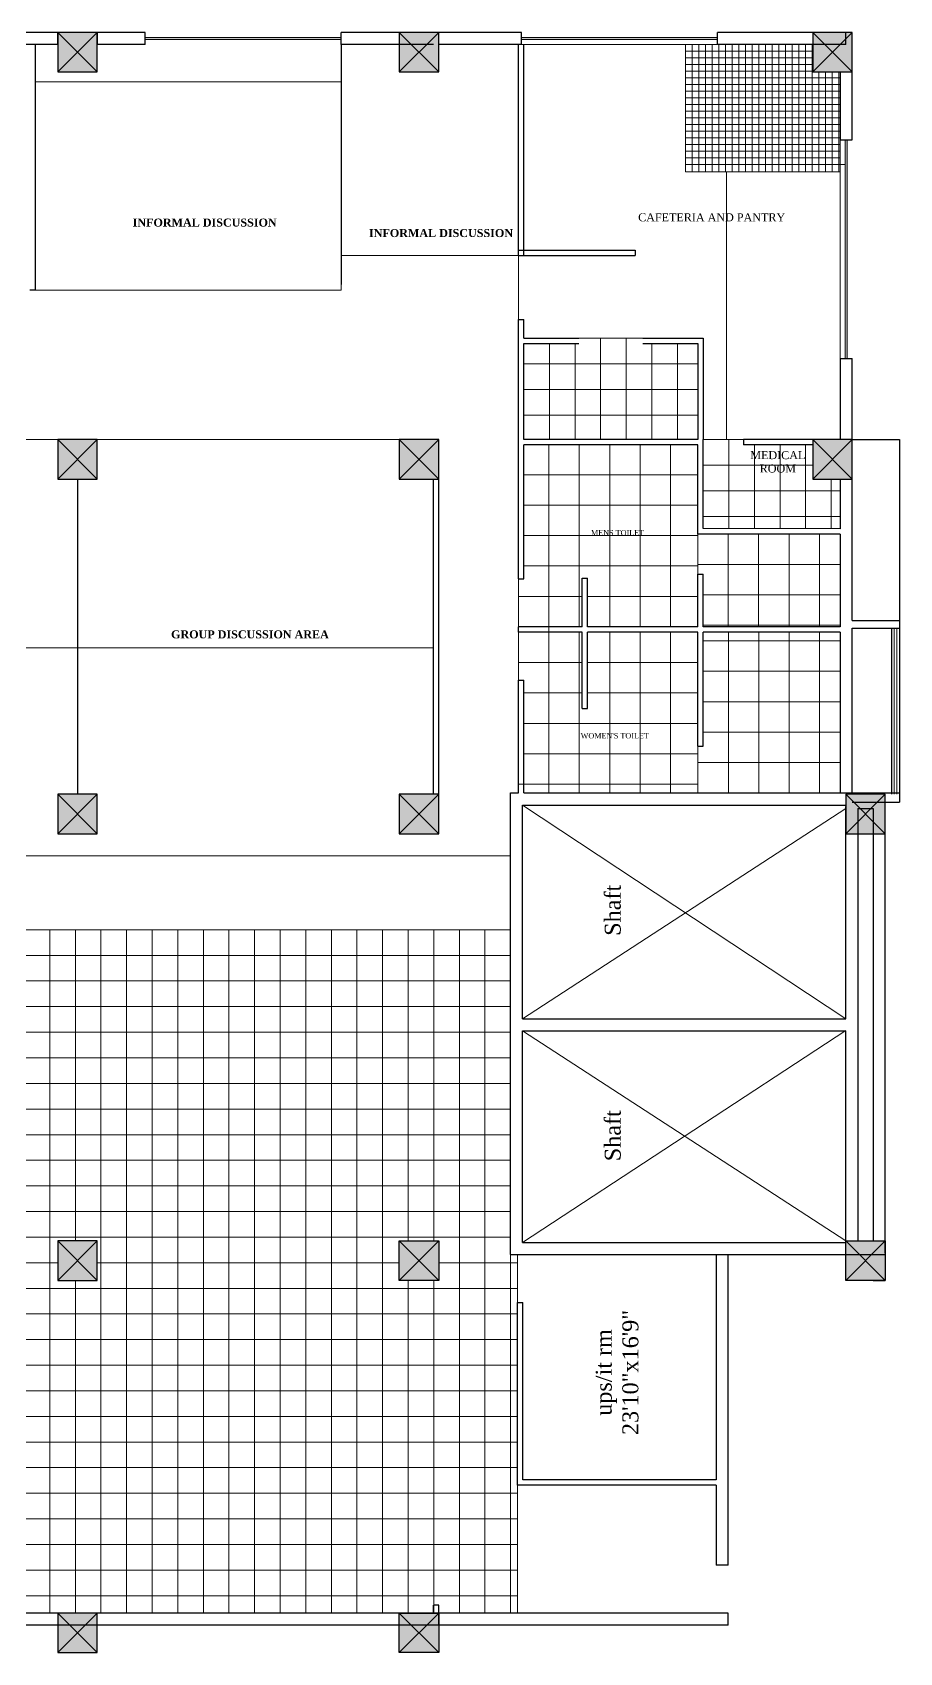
# Model space of a CAD drawing. Header units: inches. Extents: x 327481 to 195042051, y -335014 to 44773228.
# Drawn here: x 385182 to 385832, y -317812 to -316597 of the extents above; entities that cross this region are included whole.
import ezdxf

# ---------------------------------------------------------------- set-up
doc = ezdxf.new("R2010")
doc.units = ezdxf.units.IN
doc.header["$MEASUREMENT"] = 0
for name, color, linetype in [('center', 146, 'Continuous'), ('CONFER.FLOORING', 152, 'Continuous'), ('FLOORING', 44, 'Continuous'), ('KITCHEN.FLOORING', 30, 'Continuous'), ('RECEP.FLOORING', 251, 'Continuous'), ('WASHROOM.FLOORING', 235, 'Continuous'), ('WORKST.FLOORING', 136, 'Continuous')]:
    doc.layers.add(name, color=color, linetype=linetype)
for name, color, linetype, lineweight in [('column 1', 146, 'Continuous', 30), ('ele1', 1, 'Continuous', 13), ('GLASS', 140, 'Continuous', 5), ('TEXT', 7, 'Continuous', 0), ('WALL', 12, 'Continuous', 30)]:
    doc.layers.add(name, color=color, linetype=linetype, lineweight=lineweight)
doc.styles.get("Standard").update_dxf_attribs({"font": 'times.ttf', "height": 12})

# ---------------------------------------------------------------- blocks, each defined once
blk = doc.blocks.new('COLUMN1')
at = {"layer": 'column 1'}
h = blk.add_hatch(color=256, dxfattribs=at)
h.paths.add_polyline_path([(1, 1), (0, 1), (0.5, 0.5)])
h.paths.add_polyline_path([(1, 1), (0.5, 0.5), (1, 0)])
h.paths.add_polyline_path([(0.5, 0.5), (0, 0), (1, 0)])
h.paths.add_polyline_path([(0.5, 0.5), (0, 1), (0, 0)])
at = {"layer": 'column 1', "lineweight": 0, "ltscale": 0.3}
for p, q in [((0, 1), (1, 0)), ((0, 0), (1, 1))]:
    blk.add_line(p, q, dxfattribs=at)
at = {"layer": 'column 1', "ltscale": 0.3}
for p, q in [((1, 1), (0, 1)), ((0, 1), (0, 0)), ((1, 0), (1, 1)), ((0, 0), (1, 0))]:
    blk.add_line(p, q, dxfattribs=at)

msp = doc.modelspace()

# ---------------------------------------------------------------- hatches: boundary and pattern name
at = {"layer": 'GLASS'}
for points in [[(385413.386, -316602.451), (385413.386, -316600.951), (385266.386, -316600.951), (385266.386, -316602.451)], [(385695.43, -316602.451), (385695.43, -316600.951), (385548.43, -316600.951), (385548.43, -316602.451)], [(385791.368, -316841.676), (385792.868, -316841.676), (385792.868, -316677.676), (385791.368, -316677.676)]]:
    msp.add_hatch(color=256, dxfattribs=at).paths.add_polyline_path(points)

# ---------------------------------------------------------------- linework, layer by layer
at = {"layer": 'CONFER.FLOORING', "lineweight": 0}
for p, q in [((385695.43, -316606.231), (385548.43, -316606.231)), ((385787.588, -316677.676), (385787.588, -316841.676)), ((385550.28, -316902.373), (385550.28, -316830.373)), ((385569.48, -316902.373), (385569.48, -316830.373)), ((385588.68, -316902.373), (385588.68, -316830.373)), ((385591.566, -316826.373), (385639.563, -316826.373)), ((385607.88, -316902.373), (385607.88, -316826.373)), ((385627.08, -316902.373), (385627.08, -316826.373)), ((385646.28, -316902.373), (385646.28, -316830.373)), ((385665.48, -316902.373), (385665.48, -316830.373)), ((385550.278, -316845.574), (385680.851, -316845.573)), ((385550.279, -316864.774), (385680.852, -316864.773)), ((385550.279, -316883.974), (385680.852, -316883.973)), ((385714.929, -316902.373), (385684.851, -316902.374)), ((385684.851, -316902.374), (385684.853, -316969.138)), ((385704.051, -316902.374), (385704.053, -316969.138)), ((385723.253, -316906.373), (385723.253, -316969.138)), ((385742.451, -316906.373), (385742.453, -316969.137)), ((385761.651, -316906.373), (385761.653, -316969.137)), ((385767.105, -316921.573), (385684.852, -316921.574)), ((385787.588, -316940.774), (385684.852, -316940.774)), ((385780.853, -316931.917), (385780.853, -316969.136)), ((385787.588, -316959.973), (385684.852, -316959.974))]:
    msp.add_line(p, q, dxfattribs=at)
at = {"layer": 'ele1', "ltscale": 0.3}
for p, q in [((385791.702, -317336.481), (385549.402, -317176.291)), ((385549.402, -317336.481), (385791.702, -317178.916)), ((385791.702, -317345.218), (385549.402, -317504.116)), ((385549.402, -317345.541), (385791.721, -317503.091))]:
    msp.add_line(p, q, dxfattribs=at)
at = {"layer": 'FLOORING', "lineweight": 0}
for p, q in [((385183.687, -316634.231), (385413.386, -316634.231)), ((385702.295, -316701.676), (385702.298, -316902.374)), ((385546.295, -316764.344), (385413.386, -316764.344)), ((385546.295, -316764.344), (385546.296, -316812.341)), ((385183.687, -316790.231), (385413.386, -316790.231)), ((385413.386, -316786.189), (385413.386, -316790.231)), ((385200.843, -316902.373), (384895.56, -316902.373)), ((385456.886, -316902.373), (385230.386, -316902.373)), ((385482.429, -317058.373), (384895.56, -317058.373)), ((385540.342, -317214.373), (384570.482, -317214.373)), ((384676.342, -317269.808), (385540.342, -317269.808)), ((385545.548, -317549.191), (385545.548, -317513.191)), ((385545.548, -317686.111), (385545.548, -317782.111))]:
    msp.add_line(p, q, dxfattribs=at)
at = {"layer": 'GLASS', "lineweight": 30}
for p, q in [((385413.386, -316606.231), (385413.386, -316786.189)), ((385215.614, -316931.917), (385215.614, -317168.265))]:
    msp.add_line(p, q, dxfattribs=at)
at = {"layer": 'GLASS', "ltscale": 0.3}
for p, q in [((385828.043, -317168.265), (385828.046, -317043.803)), ((385830.129, -317168.265), (385830.132, -317043.803))]:
    msp.add_line(p, q, dxfattribs=at)
at = {"layer": 'GLASS'}
for points in [[(385266.386, -316600.951), (385413.386, -316600.951), (385413.386, -316602.451), (385266.386, -316602.451)], [(385548.43, -316600.951), (385695.43, -316600.951), (385695.43, -316602.451), (385548.43, -316602.451)]]:
    msp.add_lwpolyline(points, dxfattribs=at)
msp.add_lwpolyline([(385791.368, -316677.676), (385792.868, -316677.676), (385792.868, -316841.676), (385791.368, -316841.676)], close=True, dxfattribs=at)
at = {"layer": 'KITCHEN.FLOORING', "lineweight": 0}
for p, q in [((385671.43, -316606.231), (385671.43, -316701.676)), ((385767.105, -316606.231), (385671.43, -316606.231)), ((385767.105, -316611.231), (385671.43, -316611.231)), ((385676.43, -316606.231), (385676.43, -316701.676)), ((385681.43, -316606.231), (385681.43, -316701.676)), ((385686.43, -316606.231), (385686.43, -316701.676)), ((385691.43, -316606.231), (385691.43, -316701.676)), ((385696.43, -316606.231), (385696.43, -316701.676)), ((385701.43, -316606.231), (385701.43, -316701.676)), ((385706.43, -316606.231), (385706.43, -316701.676)), ((385711.43, -316606.231), (385711.43, -316701.676)), ((385716.43, -316606.231), (385716.43, -316701.676)), ((385721.43, -316606.231), (385721.43, -316701.676)), ((385726.43, -316606.231), (385726.43, -316701.676)), ((385731.43, -316606.231), (385731.43, -316701.676)), ((385736.43, -316606.231), (385736.43, -316701.676)), ((385741.43, -316606.231), (385741.43, -316701.676)), ((385746.43, -316606.231), (385746.43, -316701.676)), ((385751.43, -316606.231), (385751.43, -316701.676)), ((385756.43, -316606.231), (385756.43, -316701.676)), ((385761.43, -316606.231), (385761.43, -316701.676)), ((385766.43, -316606.231), (385766.43, -316701.676)), ((385767.105, -316616.231), (385671.43, -316616.231)), ((385767.105, -316621.231), (385671.43, -316621.231)), ((385767.105, -316626.231), (385671.43, -316626.231)), ((385787.588, -316631.231), (385671.43, -316631.231)), ((385787.588, -316636.231), (385671.43, -316636.231)), ((385771.43, -316626.676), (385771.43, -316701.676)), ((385776.43, -316626.676), (385776.43, -316701.676)), ((385781.43, -316626.676), (385781.43, -316701.676)), ((385786.43, -316626.676), (385786.43, -316701.676)), ((385787.588, -316641.231), (385671.43, -316641.231)), ((385787.588, -316646.231), (385671.43, -316646.231)), ((385787.588, -316651.231), (385671.43, -316651.231)), ((385787.588, -316656.231), (385671.43, -316656.231)), ((385787.588, -316661.231), (385671.43, -316661.231)), ((385787.588, -316666.231), (385671.43, -316666.231)), ((385787.588, -316671.231), (385671.43, -316671.231)), ((385787.588, -316676.231), (385671.43, -316676.231)), ((385787.588, -316681.231), (385671.43, -316681.231)), ((385787.588, -316686.231), (385671.43, -316686.231)), ((385787.588, -316691.231), (385671.43, -316691.231)), ((385791.368, -316696.231), (385671.43, -316696.231)), ((385671.43, -316701.676), (385787.588, -316701.676))]:
    msp.add_line(p, q, dxfattribs=at)
at = {"layer": 'RECEP.FLOORING', "lineweight": 0}
for p, q in [((385540.342, -317269.808), (385540.342, -317782.111)), ((385213.942, -317519.408), (385213.942, -317519.535)), ((385213.942, -317519.408), (385214.069, -317519.408)), ((385486.429, -317519.408), (385545.548, -317519.408))]:
    msp.add_line(p, q, dxfattribs=at)
at = {"layer": 'WALL'}
for p, q in [((385200.843, -316597.132), (385129.56, -316597.132)), ((385200.843, -316606.231), (385200.843, -316597.132)), ((385266.386, -316597.132), (385230.386, -316597.132)), ((385230.386, -316597.132), (385230.386, -316606.231)), ((385266.386, -316606.231), (385266.386, -316597.132)), ((385456.886, -316597.132), (385413.386, -316597.132)), ((385413.386, -316606.231), (385413.386, -316597.132)), ((385456.886, -316597.132), (385456.886, -316606.231)), ((385548.43, -316597.132), (385486.429, -316597.132)), ((385486.429, -316606.231), (385486.429, -316597.132)), ((385548.43, -316606.231), (385548.43, -316597.132)), ((385791.721, -316597.132), (385695.43, -316597.132)), ((385695.43, -316606.231), (385695.43, -316597.132)), ((385791.721, -316606.231), (385791.721, -316597.132)), ((385200.843, -316606.231), (385129.56, -316606.231)), ((385183.687, -316606.231), (385183.687, -316790.231)), ((385266.386, -316606.231), (385230.386, -316606.231)), ((385482.429, -316606.231), (385413.386, -316606.231)), ((385548.43, -316606.231), (385486.429, -316606.231)), ((385546.295, -316764.344), (385546.296, -316606.231)), ((385550.277, -316764.344), (385550.272, -316606.231)), ((385791.721, -316606.231), (385695.43, -316606.231)), ((385787.588, -316626.676), (385787.588, -316677.676)), ((385787.588, -316626.676), (385796.648, -316626.676)), ((385796.648, -316677.676), (385796.648, -316626.676)), ((385787.588, -316677.676), (385796.648, -316677.676)), ((385546.295, -316760.344), (385633.873, -316760.344)), ((385546.295, -316764.344), (385633.873, -316764.344)), ((385633.873, -316760.344), (385633.873, -316764.344)), ((385183.687, -316790.231), (385179.687, -316790.231)), ((385546.295, -316812.341), (385550.278, -316812.34)), ((385546.295, -316902.373), (385546.295, -316812.341)), ((385550.278, -316826.373), (385550.278, -316812.34)), ((385550.278, -316826.373), (385591.566, -316826.373)), ((385550.28, -316902.373), (385550.278, -316830.373)), ((385550.278, -316830.373), (385591.566, -316830.373)), ((385639.563, -316826.373), (385684.851, -316826.373)), ((385639.563, -316830.373), (385680.851, -316830.373)), ((385680.851, -316830.373), (385680.851, -316902.373)), ((385684.851, -316826.373), (385684.851, -316902.373)), ((385787.588, -316841.676), (385787.588, -316902.389)), ((385787.588, -316841.676), (385796.648, -316841.676)), ((385796.648, -316902.389), (385796.648, -316841.676)), ((385486.429, -316902.373), (385482.429, -316902.373)), ((385546.294, -317006.697), (385546.294, -316902.373)), ((385546.295, -316902.373), (385546.294, -316902.373)), ((385680.851, -316902.373), (385550.28, -316902.373)), ((385684.853, -316969.138), (385684.851, -316902.373)), ((385714.929, -316902.373), (385714.929, -316906.373)), ((385767.105, -316902.373), (385714.929, -316902.373)), ((385796.648, -316902.373), (385832.103, -316902.373)), ((385832.103, -316902.373), (385832.103, -317174.173)), ((385546.295, -316906.373), (385546.294, -316906.373)), ((385550.282, -317006.697), (385550.28, -316906.373)), ((385680.867, -316906.373), (385550.28, -316906.373)), ((385680.866, -316973.143), (385680.867, -316906.373)), ((385767.105, -316906.373), (385714.929, -316906.373)), ((385482.429, -317168.265), (385482.429, -316931.917)), ((385486.429, -317168.265), (385486.429, -316931.917)), ((385787.588, -316931.917), (385787.588, -316969.139)), ((385796.648, -317037.895), (385796.648, -316931.917)), ((385787.588, -316973.144), (385680.866, -316973.143)), ((385787.588, -316969.139), (385684.853, -316969.138)), ((385787.588, -316973.144), (385787.588, -317042.698)), ((385546.294, -317006.697), (385550.284, -317006.697)), ((385593.931, -317042.697), (385593.931, -317006.222)), ((385593.931, -317006.222), (385597.931, -317006.222)), ((385597.931, -317042.697), (385597.931, -317006.222)), ((385680.796, -317003.143), (385684.788, -317003.143)), ((385680.866, -317042.698), (385680.866, -317003.142)), ((385684.855, -317042.698), (385684.854, -317003.143)), ((385796.648, -317037.895), (385832.128, -317037.895)), ((385546.294, -317046.7), (385546.295, -317042.697)), ((385593.931, -317046.701), (385546.294, -317046.7)), ((385593.931, -317042.697), (385546.295, -317042.697)), ((385593.931, -317104.062), (385593.931, -317046.701)), ((385680.866, -317042.698), (385597.931, -317042.697)), ((385680.866, -317046.702), (385597.931, -317046.701)), ((385597.931, -317104.062), (385597.931, -317046.701)), ((385680.866, -317132.265), (385680.866, -317046.702)), ((385787.588, -317042.698), (385684.855, -317042.698)), ((385787.588, -317046.703), (385684.855, -317046.702)), ((385684.857, -317132.265), (385684.855, -317046.702)), ((385787.588, -317046.703), (385787.588, -317167.231)), ((385796.644, -317043.803), (385832.105, -317043.803)), ((385796.646, -317168.265), (385796.649, -317043.804)), ((385826.194, -317168.265), (385826.197, -317043.803)), ((385546.294, -317082.7), (385550.284, -317082.7)), ((385546.299, -317167.231), (385546.297, -317082.7)), ((385550.286, -317167.231), (385550.284, -317082.7)), ((385593.931, -317104.062), (385597.931, -317104.062)), ((385680.866, -317132.265), (385684.857, -317132.265)), ((385540.342, -317513.191), (385540.342, -317167.231)), ((385540.342, -317167.231), (385546.299, -317167.231)), ((385550.286, -317167.231), (385832.103, -317167.231)), ((385549.402, -317336.481), (385549.402, -317176.291)), ((385549.402, -317176.291), (385791.721, -317176.291)), ((385791.721, -317336.481), (385791.721, -317177.325)), ((385796.646, -317174.173), (385832.103, -317174.173)), ((385800.762, -317178.916), (385800.762, -317503.106)), ((385800.762, -317178.916), (385812.205, -317178.916)), ((385812.205, -317178.916), (385812.205, -317503.106)), ((385821.265, -317512.166), (385821.262, -317174.173)), ((385482.426, -317197.808), (385486.429, -317197.808)), ((385549.402, -317336.481), (385791.702, -317336.481)), ((385549.402, -317504.116), (385549.402, -317345.541)), ((385549.402, -317345.541), (385791.702, -317345.541)), ((385791.721, -317503.091), (385791.721, -317345.541)), ((385549.402, -317504.116), (385791.721, -317504.116)), ((385791.721, -317503.106), (385791.721, -317503.091)), ((385800.762, -317503.106), (385812.205, -317503.106)), ((385540.342, -317513.191), (385821.265, -317513.191)), ((385694.468, -317513.191), (385694.468, -317682.111)), ((385703.528, -317746.111), (385703.528, -317513.191)), ((385812.205, -317532.634), (385821.265, -317532.634)), ((385545.548, -317686.111), (385545.548, -317549.191)), ((385545.548, -317549.191), (385549.548, -317549.191)), ((385549.548, -317682.111), (385549.548, -317549.191)), ((385694.468, -317682.111), (385549.548, -317682.111)), ((385694.468, -317686.111), (385545.548, -317686.111)), ((385694.468, -317686.111), (385694.468, -317746.111)), ((385703.528, -317746.111), (385694.468, -317746.111)), ((385482.429, -317782.111), (385482.429, -317776.111)), ((385486.429, -317776.111), (385482.429, -317776.111)), ((385486.429, -317791.417), (385486.429, -317776.111)), ((385703.528, -317782.111), (384751.891, -317782.111)), ((385703.528, -317791.092), (384760.628, -317791.092)), ((385694.468, -317791.092), (384760.688, -317791.092)), ((385703.528, -317791.092), (385703.528, -317782.111))]:
    msp.add_line(p, q, dxfattribs=at)
at = {"layer": 'WASHROOM.FLOORING', "lineweight": 0}
for p, q in [((385569.094, -317167.231), (385569.094, -316906.373)), ((385591.894, -317042.698), (385591.894, -316906.373)), ((385614.694, -317042.698), (385614.694, -316906.373)), ((385637.494, -317042.698), (385637.494, -316906.373)), ((385660.294, -317042.698), (385660.294, -316906.373)), ((385550.28, -316928.697), (385680.867, -316928.698)), ((385550.281, -316951.497), (385680.866, -316951.498)), ((385550.281, -316974.297), (385680.866, -316974.298)), ((385680.796, -317003.143), (385680.796, -316973.143)), ((385680.866, -316973.143), (385787.588, -316973.144)), ((385703.596, -317042.698), (385703.596, -316973.143)), ((385726.396, -317042.698), (385726.396, -316973.143)), ((385749.196, -317042.698), (385749.196, -316973.143)), ((385771.996, -317042.698), (385771.996, -316973.143)), ((385550.282, -316997.097), (385680.866, -316997.098)), ((385680.866, -316995.943), (385787.588, -316995.944)), ((385546.294, -317082.7), (385546.292, -317006.697)), ((385546.295, -317019.897), (385593.931, -317019.898)), ((385597.931, -317019.898), (385680.866, -317019.898)), ((385680.866, -317018.743), (385680.866, -317018.743)), ((385684.854, -317018.743), (385787.587, -317018.744)), ((385546.294, -317046.7), (385593.931, -317046.701)), ((385546.295, -317042.697), (385591.894, -317042.698)), ((385591.894, -317167.231), (385591.894, -317046.701)), ((385597.931, -317046.701), (385680.866, -317046.702)), ((385614.694, -317167.231), (385614.694, -317046.701)), ((385637.494, -317167.231), (385637.494, -317046.701)), ((385660.294, -317167.231), (385660.294, -317046.702)), ((385680.865, -317041.543), (385680.866, -317041.543)), ((385684.855, -317041.543), (385787.587, -317041.544)), ((385703.667, -317046.702), (385703.666, -317167.231)), ((385726.467, -317046.702), (385726.466, -317167.231)), ((385749.267, -317046.702), (385749.266, -317167.231)), ((385772.067, -317046.703), (385772.066, -317167.232)), ((385680.866, -317053.231), (385680.866, -317053.231)), ((385684.855, -317053.231), (385787.588, -317053.231)), ((385546.294, -317069.5), (385593.931, -317069.501)), ((385597.931, -317069.501), (385680.866, -317069.502)), ((385680.866, -317076.031), (385680.866, -317076.031)), ((385684.855, -317076.031), (385787.588, -317076.031)), ((385546.294, -317092.3), (385546.297, -317092.3)), ((385550.284, -317092.3), (385593.931, -317092.301)), ((385597.931, -317092.301), (385680.866, -317092.302)), ((385680.866, -317098.831), (385680.866, -317098.831)), ((385684.856, -317098.831), (385787.588, -317098.831)), ((385546.293, -317115.1), (385546.298, -317115.1)), ((385550.285, -317115.1), (385680.865, -317115.102)), ((385684.856, -317121.633), (385787.588, -317121.631)), ((385680.866, -317132.265), (385680.866, -317167.231)), ((385546.293, -317137.9), (385546.298, -317137.9)), ((385550.285, -317137.9), (385680.865, -317137.902)), ((385680.866, -317144.437), (385787.588, -317144.431)), ((385546.293, -317160.7), (385680.865, -317160.702)), ((385680.866, -317167.231), (385787.588, -317167.231))]:
    msp.add_line(p, q, dxfattribs=at)
at = {"layer": 'WORKST.FLOORING', "lineweight": 0}
for p, q in [((385194.742, -317269.808), (385194.742, -317782.111)), ((385213.942, -317269.808), (385213.942, -317503.091)), ((385233.142, -317269.808), (385233.142, -317782.111)), ((385252.342, -317269.808), (385252.342, -317782.111)), ((385271.542, -317269.808), (385271.542, -317782.111)), ((385290.742, -317269.808), (385290.742, -317782.111)), ((385309.942, -317269.808), (385309.942, -317782.111)), ((385329.142, -317269.808), (385329.142, -317782.111)), ((385348.342, -317269.808), (385348.342, -317782.111)), ((385367.542, -317269.808), (385367.542, -317782.111)), ((385386.742, -317269.808), (385386.742, -317782.111)), ((385405.942, -317269.808), (385405.942, -317782.111)), ((385425.142, -317269.808), (385425.142, -317782.111)), ((385444.342, -317269.808), (385444.342, -317782.111)), ((385463.542, -317269.808), (385463.542, -317503.091)), ((385482.742, -317269.808), (385482.742, -317503.091)), ((385501.942, -317269.808), (385501.942, -317782.111)), ((385521.142, -317269.808), (385521.142, -317782.111)), ((384676.342, -317289.008), (385540.342, -317289.008)), ((384676.342, -317308.208), (385540.342, -317308.208)), ((384676.342, -317327.408), (385540.342, -317327.408)), ((384676.342, -317346.608), (385540.342, -317346.608)), ((384676.342, -317365.808), (385540.342, -317365.808)), ((384676.342, -317385.008), (385540.342, -317385.008)), ((384676.342, -317404.208), (385540.342, -317404.208)), ((384676.342, -317423.408), (385540.342, -317423.408)), ((384672.026, -317442.608), (385540.342, -317442.608)), ((384672.026, -317461.808), (385540.342, -317461.808)), ((384672.026, -317481.008), (385540.342, -317481.008)), ((384672.026, -317500.208), (385540.342, -317500.208)), ((384895.56, -317519.408), (385200.843, -317519.408)), ((385230.386, -317519.408), (385456.886, -317519.408)), ((385213.942, -317532.634), (385213.942, -317782.111)), ((385463.542, -317532.634), (385463.542, -317782.111)), ((385482.742, -317532.634), (385482.742, -317782.111)), ((384672.026, -317538.608), (385545.548, -317538.608)), ((384672.026, -317557.808), (385545.548, -317557.808)), ((384672.026, -317577.008), (385545.548, -317577.008)), ((384672.026, -317596.208), (385545.548, -317596.208)), ((384672.026, -317615.408), (385545.548, -317615.408)), ((384672.026, -317634.608), (385545.548, -317634.608)), ((384672.026, -317653.808), (385545.548, -317653.808)), ((384672.026, -317673.008), (385545.548, -317673.008)), ((384672.026, -317692.208), (385545.548, -317692.208)), ((384672.026, -317711.408), (385545.548, -317711.408)), ((384672.026, -317730.608), (385545.548, -317730.608)), ((384672.026, -317749.808), (385545.548, -317749.808)), ((384672.026, -317769.008), (385545.548, -317769.008))]:
    msp.add_line(p, q, dxfattribs=at)

# ---------------------------------------------------------------- block references
at = {"layer": 'center', "yscale": 29.5434782608645, "zscale": 39.3913043478359}
for p, xscale, rotation in [((385230.386, -316626.676), 29.5434782608645, 90), ((385486.429, -316626.676), 29.5434782608645, 90), ((385796.648, -316626.676), 29.5434782608645, 90), ((385230.386, -316931.917), 29.5434782608645, 90), ((385486.429, -316931.917), 29.5434782608645, 90), ((385796.648, -316931.917), 29.5434782608645, 90), ((385230.386, -317197.808), 29.5434782608645, 90), ((385486.429, -317197.808), 29.5434782608645, 90), ((385230.386, -317532.634), 29.5434782608645, 90), ((385456.886, -317532.634), -29.5434782608645, 270), ((385791.721, -317532.634), -29.5434782608645, 270), ((385230.386, -317811.654), 29.5434782608645, 90), ((385456.886, -317811.654), -29.5434782608645, 270)]:
    msp.add_blockref('COLUMN1', p, dxfattribs=dict(at, xscale=xscale, rotation=rotation))
at = {"layer": 'center', "lineweight": 25, "xscale": 29.5434782608645, "yscale": 29.5434782608645, "zscale": 39.3913043478359, "rotation": 90}
msp.add_blockref('COLUMN1', (385821.265, -317197.808), dxfattribs=at)

# ---------------------------------------------------------------- texts
at = {"layer": 'TEXT', "linetype": 'ByBlock', "lineweight": 30, "width": 357.74515, "attachment_point": 2}
for s, insert, char_height in [('CAFETERIA AND PANTRY', (385691.153, -316732.75), 6), ('MEDICAL\\PROOM', (385740.791, -316911.032), 6), ('MENS TOILET', (385620.598, -316970.175), 4), ("WOMEN'S TOILET", (385618.501, -317122.383), 4)]:
    msp.add_mtext(s, dxfattribs=dict(at, insert=insert, char_height=char_height))
at = {"layer": 'TEXT', "color": 0, "char_height": 6, "width": 215.86234, "attachment_point": 1}
for s, insert in [('{\\fTimes New Roman|b1|i0|c0|p18;\\W8.2917;   \\W1;INFORMAL DISCUSSION}', (385200.529, -316736.674)), ('{\\fTimes New Roman|b1|i0|c0|p18;\\W8.2917;   \\W1;INFORMAL DISCUSSION}', (385377.812, -316744.542)), ('{\\fTimes New Roman|b1|i0|c0|p18;GROUP DISCUSSION AREA}', (385285.702, -317045.372))]:
    msp.add_mtext(s, dxfattribs=dict(at, insert=insert))
at = {"layer": 'TEXT', "color": 0, "char_height": 12, "width": 37.42754, "attachment_point": 1, "rotation": 90}
for insert in [(385610.941, -317274.342), (385610.941, -317443.344)]:
    msp.add_mtext('Shaft', dxfattribs=dict(at, insert=insert))
at = {"layer": 'TEXT', "linetype": 'ByBlock', "lineweight": 30, "insert": (385604.163, -317601.672), "char_height": 12, "width": 186.36533, "attachment_point": 2, "rotation": 90}
msp.add_mtext('ups/it rm \\P23\'10"x16\'9"', dxfattribs=at)

doc.saveas('drawing.dxf')
